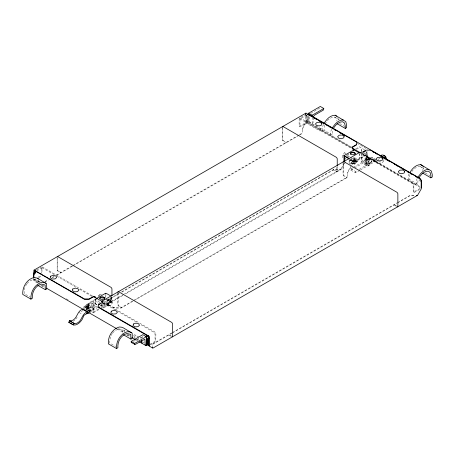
<?xml version="1.0" encoding="UTF-8"?>
<svg xmlns="http://www.w3.org/2000/svg" width="455" height="455" viewBox="0 0 455 455"><rect width="100%" height="100%" fill="white"/><g stroke="black" fill="none" stroke-linecap="round" stroke-linejoin="round"><path stroke-width="0.34" stroke-dasharray="2.27 1.71" d="M85.096 307.773L85.096 306.09L86.268 304.799L88.793 304.742L90.141 305.976L90.141 307.654L88.97 308.945L86.444 309.008L85.096 307.773L86.268 306.482L86.268 304.799M86.257 310.765L86.257 309.411L88.793 309.354L90.153 310.589L90.153 311.942L88.793 310.702L87.525 310.737M86.45 310.384L86.45 303.678L87.696 303.223L88.827 303.769L88.793 310.702M86.842 308.285L86.478 305.788L87.718 305.333L88.85 305.874L88.31 306.659L88.31 308.342L86.842 308.285L86.478 307.466L87.718 307.011L88.85 307.552L88.31 308.342M87.718 307.011L87.718 305.333M95.391 306.198L93.758 309.025L87.929 312.386L87.929 305.658L90.261 302.131M88.97 308.945L88.97 307.267L90.141 305.976M93.758 305.521L87.929 308.888L88.628 310.1L93.537 312.676L93.758 300.943L93.059 300.539L93.059 307.813L87.815 310.839M105.418 298.15L105.418 294.311M106.606 304.122L106.606 301.483L108.591 299.015L110.571 299.191L112.436 300.272L112.436 302.911L110.457 305.379L108.472 305.203L106.606 304.122L108.591 304.298L110.457 305.379M108.472 305.203L108.472 302.558L110.457 300.09L112.436 300.272M108.591 304.298L110.571 301.836L110.571 299.191M111.247 297.041L111.026 302.581L101.983 307.802M349.116 163.009L349.116 159.17M361.242 161.326L367.771 157.555L371.035 159.443L371.889 162.088L370.45 163.277L368.391 164.107L365.206 163.612L361.242 161.326L361.242 153.25M361.708 151.361L361.708 148.131M366.605 151.606L366.605 154.188L349.486 164.073M305.823 114.455L305.771 115.155L307.421 116.281L307.324 122.202L306.721 122.952L300.516 126.535L299.908 126.484L299.117 125.728L299.117 118.994L299.526 118.09L305.823 114.455L307.171 114.347M102.904 302.95L104.4 303.815L104.167 305.026L102.375 305.675L100.379 305.277M104.4 303.815L104.167 305.567L102.375 306.215L100.379 305.811M350.6 160.069L350.833 158.858L352.625 158.209L354.621 158.613L355.321 160.302L354.195 161.337L352.096 161.474L350.6 160.609L350.6 160.069L352.096 160.933L354.195 160.797L355.321 159.762M350.6 160.609L350.833 159.398L352.625 158.749L354.621 159.148L355.321 160.302M107.352 299.299L109.666 300.636L109.257 302.33L107.926 303.098L103.876 300.761M135.311 334.943L134.976 336.33L133.884 336.962L133.548 335.961L134.43 334.715L139.566 337.4M307.461 120.899L307.125 122.287L306.033 122.918L305.697 121.912L306.579 120.666L307.461 120.899L321.452 128.975L321.116 130.363L320.024 130.994L306.033 122.918M353.745 161.013L354.155 159.318L353.08 159.04L352.005 160.558L352.415 161.781L353.745 161.013L355.611 162.094L356.02 160.393L353.08 159.04M350.378 157.14L356.737 160.808L356.328 162.509L354.997 163.277L348.638 159.603M54.401 274.723L42.076 267.841L41.871 273.722M306.63 115.684L306.431 115.246L300.021 118.948L299.908 126.484M324.296 125.142L324.045 130.158L332.207 134.868L332.457 129.857M409.881 174.555L409.631 179.571L417.792 184.281L418.043 179.264M111.589 296.279L111.492 301.46L108.136 299.64L108.136 300.044L111.737 301.887L111.941 296.478M336.876 166.917L336.78 171.387L333.424 169.573L333.424 169.977L337.024 171.819L337.229 166.411M92.376 295.841L42.571 267.085L41.581 266.988L41.172 267.893L41.172 273.279M111.589 301.233L111.242 301.432M111.941 301.432L111.737 301.887L111.242 301.836M336.876 171.165L336.529 171.364M337.229 171.364L337.024 171.819L336.529 171.768M323.403 124.42L322.646 126.718L322.646 130.966L324.045 130.158M331.564 129.129L330.808 131.427L330.808 135.675L332.207 134.868M408.988 173.827L408.232 176.13L408.232 180.379L409.631 179.571M417.15 178.542L416.393 180.84L416.393 185.088L417.792 184.281M350.566 164.283L366.849 154.882L367.071 151.231M26.709 284.005L24.911 287.361L24.149 291.183L24.149 293.606L29.979 296.973M112.294 333.418L110.497 336.774L109.735 340.596L109.735 343.019L115.564 346.386M87.929 307.006L90.261 302.962M344.298 163.436L340.732 169.106L124.414 293.998M345.675 161.9L340.983 169.533L125.279 294.066M351.505 165.267L347.41 172.218L347.319 173.884M350.833 167.207L347.466 172.991L347.319 177.473L133.269 301.051M325.069 123.953C327.111 120.569 330.233 116.884 334.544 117.049L339.208 119.739M88.827 303.769L88.287 304.56L86.814 304.503L86.45 303.678M88.287 311.26L88.827 310.469L87.696 309.929L87.07 310.156M366.173 156.77L366.713 155.98L368.186 156.037L368.55 156.861L368.55 163.561L367.304 164.016L366.173 163.476L366.173 156.77L367.304 157.316L368.55 156.861M366.69 158.05L366.15 158.835L367.282 159.375L368.522 158.926L368.158 158.101L366.69 158.05L366.69 159.728L366.15 160.518L367.282 161.059L368.522 160.604L368.158 158.101M366.173 163.476L366.713 162.685L368.186 162.736L368.55 163.561M98.263 296.535L99.338 295.011L100.413 295.289M354.28 162.862L353.871 161.639L354.945 160.114M98.468 296.103L100.054 294.129L102.039 294.305M342.564 157.879L342.564 155.24L344.543 152.772L346.528 152.948M351.095 160.206L353.08 157.743L355.059 157.919L356.925 158.994L356.925 161.639L354.945 164.101L352.961 163.925L351.095 162.85L351.095 160.206L352.961 161.286L352.961 163.925L352.534 164.312M352.961 161.286L354.945 158.818L356.925 158.994M351.095 162.85L353.08 163.026L355.059 160.558L355.059 157.919M411.815 171.581C413.754 168.913 416.598 166.268 420.13 166.462L424.794 169.152M88.97 311.891L90.153 310.589M364.859 158.738L366.03 157.447L368.556 157.385L369.904 158.619L369.904 160.296L368.732 161.588L366.207 161.65L364.859 160.416L364.859 158.738L366.207 159.967L368.732 159.91L369.904 158.619M364.859 160.416L366.03 159.125L366.03 157.447M364.847 163.356L366.03 162.06L368.567 161.997L369.921 163.237L369.921 164.591L368.743 165.887L366.207 165.944L364.847 164.71L364.847 163.356L366.207 164.596L368.743 164.534L369.921 163.237M364.847 164.71L366.03 163.408L366.03 162.06M384.048 159.603L383.144 160.592L380.556 161.963L378.236 161.826L376.837 160.319M27.124 283.567L29.2 281.378L33.204 279.381L36.957 280.263L39.869 281.946M112.709 332.98L114.785 330.791L118.789 328.789L122.543 329.676L125.455 331.359M352.187 164.107C357.516 161.36 360.667 160.012 359.143 153.369M371.889 161.28L370.45 162.469L368.391 163.299L365.206 162.805L361.941 160.922L361.941 153.654M36.434 269.963L41.581 266.988M36.832 270.873L42.076 267.841M310.754 113.329L319.848 108.08M33.568 279.012L34.267 279.415L35.399 278.767M37.651 277.465L40.472 275.832M308.655 115.888L308.655 121.269L309.821 120.057L309.821 114.944M36.099 279.171L34.967 279.819L34.267 279.415M38.92 277.539L41.172 276.236M34.176 281.025L34.876 280.621M308.655 121.269L312.153 123.294L312.852 122.89L313.319 122.076L313.319 116.963M44.857 281.679L47.838 279.962M52.006 277.55L53.792 276.521M56.175 275.144L72.021 265.999M72.635 265.64L298.736 135.101M299.333 134.76L302.313 133.042M44.857 282.083L49.026 279.677M52.604 277.613L54.39 276.583M56.773 275.207L72.635 266.044M73.255 265.692L299.333 135.163M299.93 134.816L302.313 133.446L302.461 128.97L306.09 122.617L306.09 113.733M95.8 298.935L89.561 302.558L87.229 306.602L87.229 311.174M355.662 148.904L359.353 146.772L364.739 149.883M96.739 299.225L90.027 303.098L88.395 305.925L88.395 309.155L93.059 312.119L98.724 308.848M346.659 154.933L349.099 153.528M356.413 149.303L360.076 147.187M84.266 308.422L98.257 300.34M83.009 310.492L79.352 312.602L82.264 314.286M83.618 310.139L99.474 300.983L100.64 301.659M100.237 302.319L96.676 304.378L95.88 304.412L95.51 303.707L95.51 298.44M118.601 293.6L107.681 299.908L107.778 304.173L122.816 295.488M121.678 291.826L333.885 169.311L340.732 169.106M88.93 311.112L98.052 305.845M101.095 304.088L104.138 302.33L104.138 303.678L89.504 312.124M107.681 300.311L119.216 293.651M121.678 292.229L333.885 169.715L340.983 169.533M362.521 153.312L364.273 152.306M101.135 307.461L123.8 294.351M361.242 157.828L367.071 154.461L367.071 157.959L371.035 160.251L371.889 162.088M93.537 312.676L99.571 309.195M352.978 163.942C358.187 162.014 360.94 159.364 359.49 153.568M359.791 170.346L355.526 172.809L350.862 170.119L350.862 168.771L352.688 167.719M353.296 167.366L370.939 157.18L371.707 157.123L376.37 159.813M350.862 170.119L353.91 168.356M354.519 168.009L370.984 158.499L375.648 161.195L377.502 163.191A9.731 5.619 -60 0 0 386.278 158.556M350.862 168.771L355.526 171.467L356.743 170.762M359.177 169.357L375.602 159.876M132.655 301.005L121.115 307.665L113.767 307.517L108.643 304.714L102.853 307.944L102.056 307.978M133.269 300.647L347.319 177.063M132.655 301.409L121.115 308.069L114.91 308.069L113.42 307.313L114.268 307.631M360.405 169.994L375.648 161.195M133.474 341.432L140.749 337.229L142.569 337.843M149.974 344.264L154.484 341.659L155.092 340.903L154.979 333.026L140.203 324.256M420.033 188.376L413.828 191.953L413.22 191.902L413.129 185.037L412.241 183.501L360.15 153.426M150.11 344.992L155.183 342.063L155.792 341.307L155.883 334.118L155.474 332.741L154.484 331.695L103.45 302.228M419.601 189.428L414.528 192.363L413.22 191.902M171.848 332.872L152.687 343.935L152.687 346.92M172.462 332.514L397.039 202.862M397.63 202.515L410.143 195.292L414.966 195.292M152.687 344.338L171.848 333.276M172.462 332.918L397.039 203.266M397.63 202.919L410.143 195.695L414.277 195.695M108.995 304.918L103.205 308.149L102.409 308.183M308.393 115.684L307.603 116.281L307.603 121.741L308.302 122.952L351.277 147.761M420.124 187.449L361.099 153.437M95.88 304.412L97.023 304.577M366.03 159.125L368.556 159.068L369.904 160.296M366.03 163.408L368.567 163.351L369.921 164.591M86.268 306.482L88.793 306.42L90.141 307.654M88.97 307.267L86.444 307.324L85.096 306.09M107.238 303.747L107.681 303.491L107.778 304.173L102.466 301.147M40.034 281.679L37.509 281.531L33.664 279.364M40.034 282.083L38.652 282.083L37.162 281.326L38.01 281.645M366.69 159.728L368.158 159.785M86.842 306.607L88.31 306.659M366.849 154.882L363.05 152.943M111.026 302.581L105.64 299.47M371.707 157.123L373.572 159.136L375.312 159.233M299.208 126.081L299.817 126.132L306.022 122.549L306.625 121.798L306.721 115.877L305.931 115.28M344.429 158.96L345.749 159.074M299.526 118.09L300.516 118.186L351.55 147.653M300.021 118.948L351.567 148.472M419.055 178.764L419.334 180.43L420.437 181.232M321.452 128.975L320.57 128.748L319.689 129.993L320.024 130.994M356.737 160.808L355.662 160.53L354.587 162.054L354.997 163.277M109.666 300.636L108.591 300.351L107.516 301.875L107.926 303.098M339.669 123.561L344.918 126.592M425.254 172.974L429.918 175.664M357.192 143.308L367.651 149.348M306.425 115.405L307.125 115.809M419.937 181.107L420.636 181.511M364.739 151.231L367.771 152.977L367.771 157.555M363.602 152.726L366.372 154.325M373.572 159.136L377.07 161.155M351.362 147.005L309.002 122.549L308.302 121.337L308.302 115.877M362.413 153.386L420.733 187.056M362.004 153.688L416.393 185.088M370.984 158.499L372.838 160.501L377.502 163.191M344.543 152.772L345.942 153.58M353.08 157.743L354.945 158.818M347.483 155.468L349.798 156.804M346.528 155.593L348.393 156.668L348.393 154.029M355.059 160.558L356.925 161.639M352.005 160.558L353.871 161.639M342.564 155.24L343.963 156.048M345.009 158.329L345.942 158.863M353.08 163.026L354.945 164.101M397.164 206.371L394.058 204.579L394.058 204.983L397.164 206.775M282.424 126.99L282.424 139.725L283.124 140.936L286.229 142.728L286.229 142.324L283.124 140.532L282.777 139.93L282.777 127.19M100.054 294.129L100.987 294.664M108.591 299.015L110.457 300.09M171.876 336.438L168.771 334.647L168.771 335.051L171.359 336.546M57.137 258.474L57.137 269.792L57.836 271.004L60.942 272.795L60.942 272.391L57.836 270.6L57.489 269.997L57.489 257.968M110.571 301.836L112.436 302.911M106.117 299.464L110.548 302.023M101.653 297.94L102.585 298.48M106.606 301.483L108.472 302.558M56.852 276.134L75.854 287.105M79.528 289.226L91.785 296.307M103.433 303.03L137.137 322.487M102.904 303.491L104.4 304.355M90.494 302.831L94.924 305.39L93.292 308.752L93.292 311.982M93.059 307.813L89.794 305.925L86.609 305.436L84.55 306.26L83.111 307.455L83.111 308.262L84.55 307.068L86.609 306.243L89.794 306.733L93.758 309.025M140.174 337.752L141.391 338.457M133.884 336.962L135.101 337.661M137.535 339.066L138.752 339.771M143.012 342.228L144.229 342.933M38.038 282.51L34.967 280.735L34.267 279.524M42.338 284.989L44.175 286.053M66.276 298.81L68.119 299.873M88.992 311.925L90.835 312.989M117.845 328.584L123.982 332.127M127.667 334.254L130.119 335.671M136.261 339.214L138.104 340.277M37.338 282.913L34.267 281.139L33.664 280.388L33.568 278.562M41.638 285.393L44.089 286.809M117.145 328.988L123.282 332.531M126.968 334.658L130.033 336.427M136.176 339.976L137.404 340.681M40.939 285.53L44.436 287.549M126.524 334.943L130.022 336.962M420.13 166.462L421.921 167.741L422.689 170.682M334.544 117.049L336.342 118.334L337.104 121.269M412.429 182.802L413.419 183.848L413.828 185.225L413.919 192.306M282.629 140.413L283.124 140.936M57.341 270.48L57.836 271.004M122.543 329.676L122.793 334.402M36.957 280.263L37.208 284.989M96.227 304.611L95.857 303.906L95.857 299.299M141.403 337.172L141.681 337.769M361.463 151.771L361.242 147.864M423.503 167.508L423.941 169.283M337.769 117.504L338.355 119.87M302.313 129.863L302.404 128.191L305.737 122.418L305.737 114.211M368.732 159.91L368.732 161.588M368.743 164.534L368.743 165.887M367.282 159.375L367.282 161.059M366.207 164.596L366.207 165.944M355.526 171.467L355.526 172.809M349.582 159.443L349.582 163.919M343.411 162.196L343.411 174.93L343.758 175.539L346.864 177.331L346.864 177.734L343.758 175.943L343.059 174.731L343.059 162.702M312.153 117.231L312.153 123.294M142.847 336.017L142.847 337.365M142.847 341.404L142.847 342.751M124.192 330.051L124.192 333.595M118.124 292.264L118.124 305.004L118.471 305.606L121.576 307.398L121.576 307.802L118.471 306.01L117.771 304.799L117.771 292.77M110.781 296.768L110.781 301.887M105.884 293.941L105.884 297.143M102.039 303.525L102.039 307.472M101.687 303.98L101.687 307.273M38.607 279.933L38.607 284.182M379.749 158.101A9.731 5.619 -60 0 1 376.621 160.302M375.597 160.661A9.731 5.619 -60 0 1 372.838 160.501M77.157 317.272A9.731 5.619 -60 0 1 75.587 319.256M74.739 320.087A9.731 5.619 -60 0 1 73.175 321.275"/><path stroke-width="0.68" d="M344.219 161.462L344.452 156.207L348.883 158.767M104.167 299.373L104.4 298.161L102.904 297.297L100.805 297.433L99.679 298.469M350.6 154.416L350.833 153.204L352.625 152.556L354.621 152.96L355.321 154.108M421.336 188.023L421.432 181.192L420.636 179.679M146.402 338.969L146.601 345.59L145.998 345.646L139.241 341.745M421.336 186.999L421.432 186.652M313.319 116.963L314.251 115.348L323.346 110.099L323.812 108.483L320.314 106.459L308.655 113.193L308.655 114.541M34.267 273.955L35.666 271.544L35.945 271.931M172.371 336.893L172.576 323.704L171.876 322.493L118.471 291.661L117.771 292.064M352.614 148.535A1.649 0.95 0 0 1 352.614 147.187L356.345 145.037L356.345 141.937L305.959 113.107L34.051 270.094L33.829 278.033M57.137 257.058L57.836 256.654L111.242 287.486L111.941 288.697L111.941 295.773M105.418 293.674L106.117 293.27L110.548 295.83M101.687 301.346L359.842 152.306A1.649 0.95 0 0 0 362.174 152.306L365.905 150.15L370.569 150.15L420.471 178.963L421.171 180.174L421.171 189.064L417.838 194.837L417.235 195.519L152.789 348.194L148.91 345.846L148.91 336.962L148.563 336.353L98.655 307.54L98.655 304.446L102.386 302.291A1.649 0.95 0 0 0 102.386 300.943L101.909 300.926M282.424 126.99L283.124 126.587L336.529 157.419L337.229 158.63L337.229 165.705M305.737 113.528L305.959 113.107M354.428 149.615L343.974 155.65L343.974 161.872M343.059 161.997L343.758 161.593L397.164 192.425L397.863 193.637L397.863 206.371L397.659 206.826L397.164 206.775M359.143 152.709L359.365 152.283M152.687 347.518L152.249 347.774M88.896 312.477L84.016 315.292L82.162 319.438A9.731 5.619 -60 0 1 73.391 324.927L68.722 322.231L69.592 320.798L71.856 320.656C77.708 318.676 76.832 310.566 83.049 309.121M33.568 274.467L33.863 273.995C34.893 273.745 36.918 271.129 35.285 270.623L33.568 273.552L33.568 277.88M34.267 274.064L35.063 273.466M323.789 123.823C326.269 119.705 329.932 115.166 335.187 115.212L345.783 121.621L346.664 125.176L346.664 127.599L345.265 128.407L337.104 123.697M332.338 127.94C334.738 124.016 338.366 119.875 343.349 119.927M333.231 128.663C335.272 125.284 338.395 121.593 342.706 121.758L344.503 123.043L345.265 125.984L345.265 128.407M409.762 172.638C412.156 168.714 415.79 164.573 420.773 164.625L431.368 171.035L432.25 174.589L432.25 177.012L430.851 177.82L422.689 173.105M417.536 177.945C420.016 173.833 423.679 169.294 428.934 169.34M418.816 178.076C420.852 174.697 423.98 171.006 428.291 171.171L430.089 172.456L430.851 175.397L430.851 177.82M149.069 338.27L148.279 339.777L148.279 345.243L148.978 345.646M145.799 336.376L147.488 335.523M308.655 113.193L312.153 115.212L323.812 108.483M45.369 289.704L46.768 288.897L46.564 283.738L37.85 278.505L35.922 277.766L33.681 277.59C26.549 279.569 22.284 287.293 22.75 294.413L30.912 299.128L32.311 298.321C31.793 292.298 35.336 285.768 41.365 284.091L45.119 284.978L45.369 289.704L37.793 285.325M356.345 144.633L352.614 146.783A1.649 0.95 0 0 0 352.614 148.131L353.313 149.342L353.313 150.662M96.415 298.577L105.64 293.248M102.039 301.551L102.386 301.346A1.649 0.95 0 0 1 102.386 302.694M98.655 304.85L100.254 303.923M363.772 151.788L365.371 150.861M87.713 311.817C81.496 313.262 82.372 321.366 76.52 323.351L74.256 323.494L69.592 320.798L74.256 323.494L73.391 324.927L68.722 322.231M130.955 339.111L132.354 338.304L132.149 333.151L123.436 327.918L121.502 327.179L119.267 326.997C112.135 328.982 107.869 336.7 108.335 343.826L116.497 348.541L117.896 347.734C117.379 341.711 120.922 335.181 126.951 333.504L130.704 334.391L130.955 339.111L123.373 334.738M131.188 341.404L142.847 334.67L146.345 336.689L146.345 344.771L145.645 345.174L145.179 344.901L144.9 339.191L135.152 344.498L131.279 342.478L131.188 341.404L134.686 343.423L146.345 336.689M419.083 178.565L419.715 178.258L420.483 179.372M416.348 195.695L417.235 195.519M146.698 345.243L147.397 344.839L147.397 339.373L146.408 336.728L147.488 336.33L148.569 336.728L147.579 339.373L147.579 344.839L148.279 345.243M142.148 343.155L141.681 342.882L141.681 340.329M86.433 313.302L88.97 313.239M131.279 342.478L131.654 342.478M343.974 155.65L348.883 158.232M34.051 270.094L84.431 298.924L89.095 298.924L92.826 296.768A1.649 0.95 0 0 1 95.158 296.768L95.857 297.985M307.853 114.347L309.201 114.455L419.715 178.258M46.012 283.22L44.084 282.475L41.843 282.299C34.711 284.284 30.445 292.002 30.912 299.128M131.597 332.633L129.664 331.888L127.428 331.712C120.296 333.697 116.031 341.415 116.497 348.541M385.408 158.124A4.123 3.367 -63.5 0 0 380.744 155.428L386.278 158.556A4.123 3.367 -63.5 0 0 383.747 155.422M307.654 114.233L309.48 115.286M310.697 115.991L311.914 116.69M313.131 117.396L316.782 119.506M318.608 120.558L322.259 122.668M326.519 125.125L327.736 125.83M328.954 126.53L330.176 127.235M332.002 128.287L333.219 128.993M334.436 129.692L335.653 130.397M339.913 132.854L341.131 133.56M342.348 134.259L344.173 135.317M373.003 151.959L374.22 152.664M375.438 153.363L376.655 154.069M380.915 156.526L385.175 158.988M386.392 159.688L390.043 161.798M394.303 164.261L395.52 164.96M396.737 165.665L397.954 166.365M399.78 167.423L400.997 168.123M402.214 168.828L403.431 169.527M407.691 171.99L408.909 172.69M410.126 173.395L411.951 174.447M415.603 176.557L417.428 177.609M352.17 148.012L360.161 152.624M352.796 149.177L358.921 152.715M94.225 296.905L102.83 301.875M98.655 307.136L148.563 335.949L149.263 337.161L149.263 346.05M46.547 288.225L116.531 328.629M131.876 337.491L135.562 339.618M87.929 312.386L83.965 310.1L83.396 308.871M147.829 335.54L149.177 336.376M420.773 164.625L423.207 166.32M335.187 115.212L336.649 116.23M37.85 278.505L38.402 279.029M421.137 181.636L421.432 182.108M95.51 297.78L95.158 297.172A1.649 0.95 0 0 0 92.826 297.172L89.095 299.327L84.431 299.327L34.529 270.515L34.176 270.719L34.176 272.767M147.539 344.037L147.875 345.038M134.777 344.498L134.686 343.423M420.71 179.634L420.824 179.975M309.201 114.455L309.252 115.155M312.153 115.212L312.153 116.56M50.607 276.231L50.283 277.88L52.319 279.057L55.18 278.869L56.716 277.465L55.766 275.895L53.042 275.343L50.607 276.231M72.76 289.022L72.436 290.671L74.478 291.848L77.339 291.661L78.869 290.256L77.919 288.686L75.2 288.134L72.76 289.022M104.4 297.621L104.167 298.833L102.375 299.487L100.379 299.083L99.679 297.928L100.805 296.893L102.904 296.757L104.4 297.621M111.236 311.231L110.912 312.886L112.948 314.064L115.815 313.876L117.344 312.466L116.395 310.896L113.676 310.35L111.236 311.231M133.389 324.023L133.07 325.678L135.107 326.855L137.967 326.667L139.503 325.257L138.547 323.687L135.829 323.141L133.389 324.023M321.93 123.396L321.611 125.051L319.171 125.938L316.452 125.387L315.497 123.817L317.033 122.406L319.893 122.224L321.93 123.396M344.088 136.187L343.764 137.842L341.324 138.73L338.605 138.178L337.655 136.608L339.185 135.198L342.052 135.016L344.088 136.187M350.833 152.664L350.6 153.875L352.096 154.74L354.195 154.603L355.321 153.568L354.621 152.419L352.625 152.015L350.833 152.664M382.564 158.403L382.24 160.058L379.8 160.939L377.081 160.393L376.131 158.823L377.661 157.413L380.522 157.225L382.564 158.403M404.717 171.194L404.393 172.849L401.958 173.73L399.234 173.184L398.284 171.615L399.82 170.204L402.681 170.016L404.717 171.194"/></g></svg>
